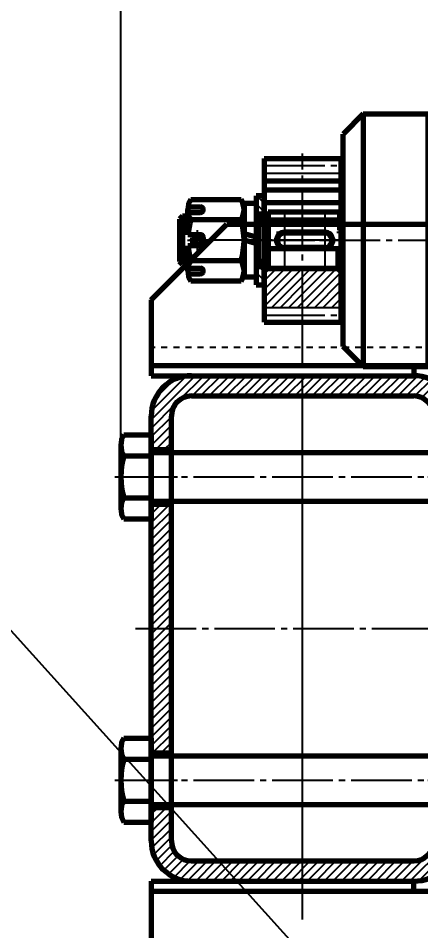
# Model space of a CAD drawing. Header units: millimetres. Extents: x -14850 to 14850, y -10500 to 10500.
# Drawn here: x 6967.6 to 7166.9, y 4027.2 to 4478.5 of the extents above; entities that cross this region are included whole.
import ezdxf

# ---------------------------------------------------------------- set-up
doc = ezdxf.new("R2010")
doc.units = ezdxf.units.MM
doc.linetypes.add('EB_DASH', pattern=[6, 3, -3])
doc.linetypes.add('EB_DASHDOT', pattern=[39, 30, -3, 3, -3])
for name, color, linetype, lineweight in [('CAXA0', 7, 'Continuous', 70), ('CAXA1', 1, 'EB_DASHDOT', 25), ('CAXA2', 6, 'EB_DASH', 25), ('CAXA3', 7, 'Continuous', 25), ('CAXA4', 3, 'Continuous', 25), ('CAXA5', 4, 'Continuous', 25)]:
    doc.layers.add(name, color=color, linetype=linetype, lineweight=lineweight)
doc.styles.add('标准', font='', dxfattribs={"width": 0.667})
doc.styles.get('标准').set_extended_font_data('NSimSun')
doc.dimstyles.new('标准', dxfattribs={"dimscale": 50, "dimtxt": 3.5, "dimasz": 3, "dimexe": 2, "dimexo": 0, "dimtad": 1, "dimdec": 1, "dimzin": 12, "dimdsep": 46, "dimtxsty": '标准', "dimcen": 0, "dimdle": 4, "dimaunit": 1, "dimazin": 2, "dimtfac": 1, "dimtdec": 3, "dimtmove": 0, "dimatfit": 3, "dimfxl": 0, "dimtolj": 1, "dimtzin": 0, "dimarcsym": 0})

# ---------------------------------------------------------------- blocks, each defined once
blk = doc.blocks.new('CAXBLOCK573', base_point=(7207.93, 4313.17))
at = {"layer": 'CAXA0'}
for p, q in [((7138.4, 4431.17), (7128.4, 4421.17)), ((7138.4, 4431.17), (7170.38, 4431.17)), ((7138.4, 4431.17), (7138.4, 4306.17)), ((7170.38, 4431.17), (7170.38, 4306.17)), ((7128.4, 4316.17), (7128.4, 4421.17)), ((7138.4, 4306.17), (7128.4, 4316.17)), ((7138.4, 4306.17), (7170.38, 4306.17))]:
    blk.add_line(p, q, dxfattribs=at)
at = {"layer": 'CAXA1', "linetype": 'EB_DASHDOT', "lineweight": 25}
blk.add_line((7116.76, 4368.67), (7177.96, 4368.67), dxfattribs=at)
blk = doc.blocks.new('CAXBLOCK595', base_point=(7033.38, 4251.67))
at = {"layer": 'CAXA0'}
for p, q in [((7019.91, 4272.46), (7033.38, 4272.46)), ((7033.38, 4272.46), (7033.38, 4230.89)), ((7018.38, 4267.26), (7018.38, 4236.08)), ((7019.91, 4262.07), (7033.38, 4262.07)), ((7033.38, 4263.67), (7033.38, 4239.67)), ((7033.38, 4263.67), (7253.38, 4263.67)), ((7199.38, 4263.67), (7199.38, 4239.67)), ((7253.38, 4263.67), (7253.38, 4239.67)), ((7019.91, 4241.28), (7033.38, 4241.28)), ((7033.38, 4239.67), (7253.38, 4239.67)), ((7019.91, 4230.89), (7033.38, 4230.89))]:
    blk.add_line(p, q, dxfattribs=at)
for centre, radius, start, end in [((7027.95, 4267.26), 9.57, 147.1328, 212.8672), ((7054.38, 4251.67), 36, 163.2213, 196.7787), ((7027.95, 4236.08), 9.57, 147.1328, 212.8672)]:
    blk.add_arc(centre, radius, start, end, dxfattribs=at)
at = {"layer": 'CAXA1', "linetype": 'EB_DASHDOT', "lineweight": 25}
blk.add_line((7015.38, 4251.67), (7256.38, 4251.67), dxfattribs=at)
at = {"layer": 'CAXA3'}
for p, q in [((7199.38, 4261.87), (7184.38, 4263.67)), ((7199.38, 4261.87), (7253.38, 4261.87)), ((7184.38, 4239.67), (7199.38, 4241.47)), ((7199.38, 4241.47), (7253.38, 4241.47))]:
    blk.add_line(p, q, dxfattribs=at)
blk = doc.blocks.new('CAXBLOCK596', base_point=(7033.38, 4101.67))
at = {"layer": 'CAXA0'}
for p, q in [((7019.91, 4122.46), (7033.38, 4122.46)), ((7033.38, 4122.46), (7033.38, 4080.89)), ((7018.38, 4117.26), (7018.38, 4086.08)), ((7019.91, 4112.07), (7033.38, 4112.07)), ((7033.38, 4113.67), (7033.38, 4089.67)), ((7033.38, 4113.67), (7253.38, 4113.67)), ((7199.38, 4113.67), (7199.38, 4089.67)), ((7253.38, 4113.67), (7253.38, 4089.67)), ((7019.91, 4091.28), (7033.38, 4091.28)), ((7033.38, 4089.67), (7253.38, 4089.67)), ((7019.91, 4080.89), (7033.38, 4080.89))]:
    blk.add_line(p, q, dxfattribs=at)
for centre, radius, start, end in [((7027.95, 4117.26), 9.57, 147.1328, 212.8672), ((7054.38, 4101.67), 36, 163.2213, 196.7787), ((7027.95, 4086.08), 9.57, 147.1328, 212.8672)]:
    blk.add_arc(centre, radius, start, end, dxfattribs=at)
at = {"layer": 'CAXA1', "linetype": 'EB_DASHDOT', "lineweight": 25}
blk.add_line((7015.38, 4101.67), (7256.38, 4101.67), dxfattribs=at)
at = {"layer": 'CAXA3'}
for p, q in [((7199.38, 4111.87), (7184.38, 4113.67)), ((7199.38, 4111.87), (7253.38, 4111.87)), ((7184.38, 4089.67), (7199.38, 4091.47)), ((7199.38, 4091.47), (7253.38, 4091.47))]:
    blk.add_line(p, q, dxfattribs=at)
blk = doc.blocks.new('CAXBLOCK615')
at = {"layer": 'CAXA0', "color": 0, "linetype": 'Continuous', "lineweight": 25}
for p, q in [((7033.38, 4279.91), (7055.15, 4301.67)), ((7033.56, 4284.33), (7050.73, 4301.5)), ((7047.42, 4289.7), (7059.39, 4301.67)), ((7053.63, 4291.67), (7063.63, 4301.67)), ((7057.87, 4291.67), (7067.87, 4301.67)), ((7062.12, 4291.67), (7072.12, 4301.67)), ((7066.36, 4291.67), (7076.36, 4301.67)), ((7070.6, 4291.67), (7080.6, 4301.67)), ((7074.85, 4291.67), (7084.85, 4301.67)), ((7079.09, 4291.67), (7089.09, 4301.67)), ((7083.33, 4291.67), (7093.33, 4301.67)), ((7087.57, 4291.67), (7097.57, 4301.67)), ((7091.82, 4291.67), (7101.82, 4301.67)), ((7096.06, 4291.67), (7106.06, 4301.67)), ((7100.3, 4291.67), (7110.3, 4301.67)), ((7104.54, 4291.67), (7114.54, 4301.67)), ((7108.79, 4291.67), (7118.79, 4301.67)), ((7113.03, 4291.67), (7123.03, 4301.67)), ((7117.27, 4291.67), (7127.27, 4301.67)), ((7121.51, 4291.67), (7131.51, 4301.67)), ((7125.76, 4291.67), (7135.76, 4301.67)), ((7130, 4291.67), (7140, 4301.67)), ((7134.24, 4291.67), (7144.24, 4301.67)), ((7138.48, 4291.67), (7148.48, 4301.67)), ((7142.73, 4291.67), (7152.73, 4301.67)), ((7146.97, 4291.67), (7156.97, 4301.67)), ((7151.21, 4291.67), (7161.21, 4301.67)), ((7155.46, 4291.67), (7165.36, 4301.57)), ((7035.38, 4290.39), (7044.66, 4299.67)), ((7159.7, 4291.67), (7168.92, 4300.89)), ((7163.93, 4291.66), (7171.99, 4299.72)), ((7167.36, 4290.85), (7174.68, 4298.17)), ((7169.96, 4289.2), (7177.04, 4296.28)), ((7171.9, 4286.91), (7179.07, 4294.07)), ((7173.13, 4283.89), (7180.78, 4291.54)), ((7173.38, 4279.9), (7182.13, 4288.64)), ((7033.38, 4275.66), (7045.35, 4287.64)), ((7173.38, 4275.66), (7183.04, 4285.32)), ((7033.38, 4271.42), (7043.38, 4281.42)), ((7173.38, 4271.41), (7183.38, 4281.41)), ((7033.38, 4267.18), (7043.38, 4277.18)), ((7173.38, 4267.17), (7183.38, 4277.17)), ((7035.62, 4265.17), (7043.38, 4272.94)), ((7175.62, 4265.17), (7183.38, 4272.93)), ((7039.86, 4265.17), (7043.38, 4268.69)), ((7179.87, 4265.17), (7183.38, 4268.69)), ((7033.38, 4228.99), (7042.56, 4238.17)), ((7033.38, 4233.24), (7038.32, 4238.17)), ((7033.38, 4237.48), (7034.07, 4238.17)), ((7033.38, 4224.75), (7043.38, 4234.75)), ((7173.38, 4237.47), (7174.08, 4238.17)), ((7173.38, 4233.23), (7178.32, 4238.17)), ((7173.38, 4228.99), (7182.57, 4238.17)), ((7173.38, 4224.74), (7183.38, 4234.74)), ((7033.38, 4220.51), (7043.38, 4230.51)), ((7173.38, 4220.5), (7183.38, 4230.5)), ((7033.38, 4216.27), (7043.38, 4226.27)), ((7173.38, 4216.26), (7183.38, 4226.26)), ((7033.38, 4212.02), (7043.38, 4222.02)), ((7173.38, 4212.02), (7183.38, 4222.02)), ((7033.38, 4207.78), (7043.38, 4217.78)), ((7173.38, 4207.77), (7183.38, 4217.77)), ((7033.38, 4203.54), (7043.38, 4213.54)), ((7173.38, 4203.53), (7183.38, 4213.53)), ((7033.38, 4199.3), (7043.38, 4209.3)), ((7173.38, 4199.29), (7183.38, 4209.29)), ((7033.38, 4195.05), (7043.38, 4205.05)), ((7173.38, 4195.05), (7183.38, 4205.05)), ((7033.38, 4190.81), (7043.38, 4200.81)), ((7173.38, 4190.8), (7183.38, 4200.8)), ((7033.38, 4186.57), (7043.38, 4196.57)), ((7173.38, 4186.56), (7183.38, 4196.56)), ((7033.38, 4182.33), (7043.38, 4192.33)), ((7173.38, 4182.32), (7183.38, 4192.32)), ((7033.38, 4178.08), (7043.38, 4188.08)), ((7173.38, 4178.08), (7183.38, 4188.08)), ((7036.21, 4176.67), (7043.38, 4183.84)), ((7040.46, 4176.67), (7043.38, 4179.6)), ((7176.22, 4176.67), (7183.38, 4183.83)), ((7180.46, 4176.67), (7183.38, 4179.59)), ((7033.38, 4169.6), (7040.46, 4176.67)), ((7033.38, 4173.84), (7036.21, 4176.67)), ((7033.38, 4165.35), (7043.38, 4175.35)), ((7173.38, 4173.83), (7176.22, 4176.67)), ((7173.38, 4169.59), (7180.46, 4176.67)), ((7173.38, 4165.35), (7183.38, 4175.35)), ((7033.38, 4161.11), (7043.38, 4171.11)), ((7173.38, 4161.1), (7183.38, 4171.1)), ((7033.38, 4156.87), (7043.38, 4166.87)), ((7173.38, 4156.86), (7183.38, 4166.86)), ((7033.38, 4152.63), (7043.38, 4162.63)), ((7173.38, 4152.62), (7183.38, 4162.62)), ((7033.38, 4148.38), (7043.38, 4158.38)), ((7173.38, 4148.38), (7183.38, 4158.38)), ((7033.38, 4144.14), (7043.38, 4154.14)), ((7173.38, 4144.13), (7183.38, 4154.13)), ((7033.38, 4139.9), (7043.38, 4149.9)), ((7173.38, 4139.89), (7183.38, 4149.89)), ((7033.38, 4135.66), (7043.38, 4145.66)), ((7173.38, 4135.65), (7183.38, 4145.65)), ((7033.38, 4131.41), (7043.38, 4141.41)), ((7173.38, 4131.41), (7183.38, 4141.41)), ((7033.38, 4127.17), (7043.38, 4137.17)), ((7173.38, 4127.16), (7183.38, 4137.16)), ((7033.38, 4122.93), (7043.38, 4132.93)), ((7173.38, 4122.92), (7183.38, 4132.92)), ((7033.38, 4118.69), (7043.38, 4128.69)), ((7173.38, 4118.68), (7183.38, 4128.68)), ((7034.11, 4115.17), (7043.38, 4124.44)), ((7174.12, 4115.17), (7183.38, 4124.44)), ((7038.35, 4115.17), (7043.38, 4120.2)), ((7178.36, 4115.17), (7183.38, 4120.19)), ((7042.59, 4115.17), (7043.38, 4115.96)), ((7182.6, 4115.17), (7183.38, 4115.95)), ((7033.38, 4084.74), (7036.81, 4088.17)), ((7033.38, 4080.5), (7041.05, 4088.17)), ((7033.38, 4076.26), (7043.38, 4086.26)), ((7173.38, 4084.74), (7176.82, 4088.17)), ((7173.38, 4080.49), (7181.06, 4088.17)), ((7173.38, 4076.25), (7183.38, 4086.25)), ((7033.38, 4072.02), (7043.38, 4082.02)), ((7173.38, 4072.01), (7183.38, 4082.01)), ((7033.7, 4068.1), (7043.38, 4077.77)), ((7171.62, 4066.01), (7183.38, 4077.77)), ((7034.61, 4064.76), (7043.38, 4073.53)), ((7161.53, 4051.67), (7183.38, 4073.52)), ((7035.95, 4061.86), (7043.61, 4069.52)), ((7165.93, 4051.84), (7183.22, 4069.12)), ((7037.65, 4059.32), (7044.83, 4066.49)), ((7039.68, 4057.1), (7046.76, 4064.18)), ((7042.03, 4055.21), (7049.34, 4062.52)), ((7157.29, 4051.67), (7169.05, 4063.43)), ((7171.94, 4053.6), (7181.46, 4063.12)), ((7044.71, 4053.65), (7052.75, 4061.69)), ((7047.78, 4052.47), (7056.98, 4061.67)), ((7051.33, 4051.78), (7061.22, 4061.67)), ((7055.46, 4051.67), (7065.46, 4061.67)), ((7059.7, 4051.67), (7069.7, 4061.67)), ((7063.95, 4051.67), (7073.95, 4061.67)), ((7068.19, 4051.67), (7078.19, 4061.67)), ((7072.43, 4051.67), (7082.43, 4061.67)), ((7076.68, 4051.67), (7086.68, 4061.67)), ((7080.92, 4051.67), (7090.92, 4061.67)), ((7085.16, 4051.67), (7095.16, 4061.67)), ((7089.4, 4051.67), (7099.4, 4061.67)), ((7093.65, 4051.67), (7103.65, 4061.67)), ((7097.89, 4051.67), (7107.89, 4061.67)), ((7102.13, 4051.67), (7112.13, 4061.67)), ((7106.37, 4051.67), (7116.37, 4061.67)), ((7110.62, 4051.67), (7120.62, 4061.67)), ((7114.86, 4051.67), (7124.86, 4061.67)), ((7119.1, 4051.67), (7129.1, 4061.67)), ((7123.34, 4051.67), (7133.34, 4061.67)), ((7127.59, 4051.67), (7137.59, 4061.67)), ((7131.83, 4051.67), (7141.83, 4061.67)), ((7136.07, 4051.67), (7146.07, 4061.67)), ((7140.32, 4051.67), (7150.32, 4061.67)), ((7144.56, 4051.67), (7154.56, 4061.67)), ((7148.8, 4051.67), (7158.8, 4061.67)), ((7153.04, 4051.67), (7163.04, 4061.67))]:
    blk.add_line(p, q, dxfattribs=at)
blk = doc.blocks.new('CAXBLOCK614', base_point=(6912.7, 4007.34))
at = {"layer": 'CAXA0'}
for p, q in [((7053.38, 4301.67), (7163.38, 4301.67)), ((7053.38, 4291.67), (7163.38, 4291.67)), ((7033.38, 4071.67), (7033.38, 4281.67)), ((7043.38, 4071.67), (7043.38, 4281.67)), ((7173.38, 4071.67), (7173.38, 4281.67)), ((7183.38, 4071.67), (7183.38, 4281.67)), ((7033.38, 4265.17), (7043.38, 4265.17)), ((7173.38, 4265.17), (7183.38, 4265.17)), ((7033.38, 4238.17), (7043.38, 4238.17)), ((7173.38, 4238.17), (7183.38, 4238.17)), ((7033.38, 4115.17), (7043.38, 4115.17)), ((7173.38, 4115.17), (7183.38, 4115.17)), ((7033.38, 4088.17), (7043.38, 4088.17)), ((7173.38, 4088.17), (7183.38, 4088.17)), ((7053.38, 4061.67), (7163.38, 4061.67)), ((7053.38, 4051.67), (7163.38, 4051.67))]:
    blk.add_line(p, q, dxfattribs=at)
for centre, radius, start, end in [((7053.38, 4281.67), 20, 90, 180), ((7163.38, 4281.67), 20, 0, 90), ((7053.38, 4281.67), 10, 90, 180), ((7163.38, 4281.67), 10, 0, 90), ((7053.38, 4071.67), 20, 180, 270), ((7053.38, 4071.67), 10, 180, 270), ((7163.38, 4071.67), 10, 270, 0), ((7163.38, 4071.67), 20, 270, 0)]:
    blk.add_arc(centre, radius, start, end, dxfattribs=at)
at = {"layer": 'CAXA1', "linetype": 'EB_DASHDOT', "lineweight": 25}
for p, q in [((7108.38, 4051.67), (7108.38, 4301.67)), ((7030.38, 4251.67), (7046.38, 4251.67)), ((7170.38, 4251.67), (7186.38, 4251.67)), ((7025.7, 4176.67), (7191.95, 4176.67)), ((7030.38, 4101.67), (7046.38, 4101.67)), ((7170.38, 4101.67), (7186.38, 4101.67))]:
    blk.add_line(p, q, dxfattribs=at)
at = {"layer": 'CAXA5'}
blk.add_blockref('CAXBLOCK615', (0, 0), dxfattribs=at)
blk = doc.blocks.new('CAXBLOCK594', base_point=(9265.37, 3283.86))
at = {"layer": 'CAXA0'}
for p, q in [((7033.38, 4339.17), (7070.88, 4376.67)), ((7070.88, 4376.67), (9448.38, 4376.67)), ((7033.38, 4339.17), (7033.38, 4301.67)), ((7033.38, 4306.67), (9483.38, 4306.67)), ((7163.38, 4306.67), (7163.38, 4301.67)), ((7033.38, 4301.67), (7163.38, 4301.67)), ((7033.38, 4051.67), (7163.38, 4051.67)), ((7033.38, 4051.67), (7033.38, 4021.67)), ((7163.38, 4046.67), (7163.38, 4051.67)), ((7033.38, 4046.67), (7508.38, 4046.67))]:
    blk.add_line(p, q, dxfattribs=at)
at = {"layer": 'CAXA1', "linetype": 'EB_DASHDOT', "lineweight": 25}
blk.add_line((7108.38, 4032.64), (7108.38, 4341.67), dxfattribs=at)
at = {"layer": 'CAXA2'}
blk.add_line((9483.38, 4315.67), (7033.38, 4315.67), dxfattribs=at)
at = {"layer": 'CAXA0'}
for name, p in [('CAXBLOCK614', (6912.7, 4007.34)), ('CAXBLOCK595', (7033.38, 4251.67)), ('CAXBLOCK596', (7033.38, 4101.67))]:
    blk.add_blockref(name, p, dxfattribs=at)
blk = doc.blocks.new('CAXBLOCK698')
at = {"layer": 'CAXA0', "color": 0, "linetype": 'Continuous', "lineweight": 25}
for p, q in [((7089.38, 4335.91), (7108.15, 4354.67)), ((7089.38, 4340.15), (7103.9, 4354.67)), ((7089.38, 4344.39), (7099.66, 4354.67)), ((7089.38, 4348.63), (7095.42, 4354.67)), ((7089.38, 4352.88), (7091.18, 4354.67)), ((7108.38, 4346.42), (7116.63, 4354.67)), ((7108.38, 4350.66), (7112.39, 4354.67)), ((7108.38, 4342.18), (7120.87, 4354.67)), ((7108.38, 4337.94), (7125.12, 4354.67)), ((7110.11, 4335.42), (7127.38, 4352.69)), ((7093.14, 4335.42), (7108.38, 4350.66)), ((7114.35, 4335.42), (7127.38, 4348.45)), ((7097.38, 4335.42), (7108.38, 4346.42)), ((7101.62, 4335.42), (7108.38, 4342.18)), ((7118.6, 4335.42), (7127.38, 4344.21)), ((7105.87, 4335.42), (7108.38, 4337.94)), ((7122.84, 4335.42), (7127.38, 4339.96)), ((7127.08, 4335.42), (7127.38, 4335.72))]:
    blk.add_line(p, q, dxfattribs=at)
blk = doc.blocks.new('CAXBLOCK697', base_point=(7051.29, 4295.68))
at = {"layer": 'CAXA0'}
for p, q in [((7089.38, 4409.17), (7089.38, 4328.17)), ((7089.38, 4409.17), (7127.38, 4409.17)), ((7127.38, 4409.17), (7127.38, 4328.17)), ((7089.38, 4398.13), (7127.38, 4398.13)), ((7089.38, 4393.64), (7127.38, 4393.64)), ((7089.38, 4387.45), (7127.38, 4387.45)), ((7089.38, 4378.76), (7127.38, 4378.76)), ((7089.38, 4364.67), (7127.38, 4364.67)), ((7090.88, 4368.7), (7090.88, 4368.67)), ((7090.88, 4364.67), (7090.88, 4354.67)), ((7125.88, 4368.7), (7125.88, 4368.67)), ((7125.88, 4364.67), (7125.88, 4354.67)), ((7090.88, 4354.67), (7089.38, 4353.17)), ((7090.88, 4354.67), (7125.88, 4354.67)), ((7125.88, 4354.67), (7127.38, 4353.17)), ((7089.38, 4328.17), (7127.38, 4328.17))]:
    blk.add_line(p, q, dxfattribs=at)
at = {"layer": 'CAXA1', "linetype": 'EB_DASHDOT', "lineweight": 25}
for p, q in [((7108.38, 4325.67), (7108.38, 4411.67)), ((7084.35, 4368.67), (7130.27, 4368.67))]:
    blk.add_line(p, q, dxfattribs=at)
at = {"layer": 'CAXA2'}
for p, q in [((7090.88, 4382.67), (7089.38, 4384.17)), ((7090.88, 4382.67), (7125.88, 4382.67)), ((7090.88, 4382.67), (7090.88, 4372.67)), ((7125.88, 4382.67), (7127.38, 4384.17)), ((7125.88, 4382.67), (7125.88, 4372.67)), ((7089.38, 4372.67), (7127.38, 4372.67))]:
    blk.add_line(p, q, dxfattribs=at)
at = {"layer": 'CAXA3', "linetype": 'EB_DASHDOT', "lineweight": 25}
for p, q in [((7089.38, 4405.67), (7127.38, 4405.67)), ((7089.38, 4331.67), (7127.38, 4331.67))]:
    blk.add_line(p, q, dxfattribs=at)
at = {"layer": 'CAXA3', "linetype": 'Continuous', "lineweight": 25}
for p, q in [((7089.38, 4401.92), (7127.38, 4401.92)), ((7089.38, 4335.42), (7127.38, 4335.42))]:
    blk.add_line(p, q, dxfattribs=at)
at = {"layer": 'CAXA5'}
blk.add_blockref('CAXBLOCK698', (0, 0), dxfattribs=at)
blk = doc.blocks.new('CAXBLOCK700')
at = {"layer": 'CAXA0', "color": 0, "linetype": 'Continuous', "lineweight": 25}
for p, q in [((7086.73, 4355.67), (7089.38, 4353.02)), ((7085.38, 4352.78), (7089.38, 4348.78)), ((7085.38, 4348.54), (7087.24, 4346.67))]:
    blk.add_line(p, q, dxfattribs=at)
blk = doc.blocks.new('CAXBLOCK701')
at = {"layer": 'CAXA0', "color": 0, "linetype": 'Continuous', "lineweight": 25}
for p, q in [((7085.67, 4390.67), (7089.38, 4386.96)), ((7085.38, 4386.72), (7089.38, 4382.72)), ((7085.38, 4382.48), (7086.19, 4381.67))]:
    blk.add_line(p, q, dxfattribs=at)
blk = doc.blocks.new('CAXBLOCK699', base_point=(7089.38, 4368.67))
at = {"layer": 'CAXA0'}
for p, q in [((7085.38, 4390.67), (7085.38, 4346.67)), ((7089.38, 4390.67), (7085.38, 4390.67)), ((7089.38, 4346.67), (7089.38, 4390.67)), ((7089.38, 4381.67), (7085.38, 4381.67)), ((7085.38, 4355.67), (7089.38, 4355.67)), ((7085.38, 4346.67), (7089.38, 4346.67))]:
    blk.add_line(p, q, dxfattribs=at)
at = {"layer": 'CAXA1', "color": 1, "linetype": 'EB_DASHDOT', "lineweight": 25}
blk.add_line((7092.38, 4368.67), (7082.38, 4368.67), dxfattribs=at)
at = {"layer": 'CAXA5'}
for name in ['CAXBLOCK701', 'CAXBLOCK700']:
    blk.add_blockref(name, (0, 0), dxfattribs=at)
blk = doc.blocks.new('CAXBLOCK702', base_point=(7051.68, 4358.73))
at = {"layer": 'CAXA0'}
for p, q in [((7053.83, 4369.95), (7053.83, 4367.4)), ((7058.93, 4369.95), (7058.93, 4367.4))]:
    blk.add_line(p, q, dxfattribs=at)
for centre, start, end in [((7056.38, 4368.04), 36.8699, 143.1301), ((7056.38, 4369.31), 216.8699, 323.1301)]:
    blk.add_arc(centre, 3.19, start, end, dxfattribs=at)
at = {"layer": 'CAXA1', "linetype": 'EB_DASHDOT', "lineweight": 25}
for p, q in [((7056.38, 4366.12), (7056.38, 4371.22)), ((7058.93, 4368.67), (7053.83, 4368.67))]:
    blk.add_line(p, q, dxfattribs=at)
blk = doc.blocks.new('CAXBLOCK703', base_point=(7085.38, 4368.67))
at = {"layer": 'CAXA0'}
for p, q in [((7079.38, 4386.92), (7079.38, 4350.42)), ((7085.38, 4386.92), (7079.38, 4386.92)), ((7085.38, 4386.92), (7085.38, 4350.42)), ((7085.38, 4370.23), (7079.38, 4371.83)), ((7084.6, 4367.33), (7079.38, 4368.73)), ((7085.38, 4367.12), (7084.6, 4367.33)), ((7085.38, 4350.42), (7079.38, 4350.42))]:
    blk.add_line(p, q, dxfattribs=at)
at = {"layer": 'CAXA1', "linetype": 'EB_DASHDOT', "lineweight": 25}
blk.add_line((7088.38, 4368.67), (7076.38, 4368.67), dxfattribs=at)
blk = doc.blocks.new('CAXBLOCK704', base_point=(7079.38, 4368.67))
at = {"layer": 'CAXA0'}
for p, q in [((7053.03, 4388.88), (7077.93, 4388.88)), ((7051.58, 4371.42), (7051.58, 4383.83)), ((7051.68, 4385.2), (7057.8, 4385.2)), ((7079.38, 4383.83), (7079.38, 4353.52)), ((7051.68, 4382.45), (7057.8, 4382.45)), ((7077.93, 4378.78), (7053.03, 4378.78)), ((7057.8, 4371.42), (7051.58, 4371.42)), ((7059.18, 4370.05), (7059.18, 4367.3)), ((7057.8, 4365.92), (7051.58, 4365.92)), ((7051.58, 4353.52), (7051.58, 4365.92)), ((7077.93, 4358.57), (7053.03, 4358.57)), ((7051.68, 4354.89), (7057.8, 4354.89)), ((7051.68, 4352.14), (7057.8, 4352.14)), ((7077.93, 4348.47), (7053.03, 4348.47))]:
    blk.add_line(p, q, dxfattribs=at)
for centre, radius, start, end in [((7061.12, 4383.83), 9.54, 148.0353, 211.9647), ((7069.84, 4383.83), 9.54, 328.0353, 31.9647), ((7057.8, 4383.83), 1.38, 270, 90), ((7087.58, 4368.67), 36.01, 163.7006, 175.6197), ((7043.38, 4368.67), 36, 343.7006, 16.2994), ((7057.8, 4370.05), 1.38, 0, 90), ((7087.58, 4368.67), 36, 184.3803, 196.2994), ((7057.8, 4367.3), 1.38, 270, 0), ((7061.12, 4353.52), 9.54, 148.0353, 211.9647), ((7069.84, 4353.52), 9.54, 328.0353, 31.9647), ((7057.8, 4353.52), 1.38, 270, 90)]:
    blk.add_arc(centre, radius, start, end, dxfattribs=at)
at = {"layer": 'CAXA1'}
blk.add_line((7082.38, 4368.67), (7048.58, 4368.67), dxfattribs=at)
blk = doc.blocks.new('CAXBLOCK705', base_point=(7051.68, 4358.73))
at = {"layer": 'CAXA0'}
for p, q in [((7053.83, 4369.95), (7053.83, 4367.4)), ((7058.93, 4369.95), (7058.93, 4367.4))]:
    blk.add_line(p, q, dxfattribs=at)
for centre, start, end in [((7056.38, 4368.04), 36.8699, 143.1301), ((7056.38, 4369.31), 216.8699, 323.1301)]:
    blk.add_arc(centre, 3.19, start, end, dxfattribs=at)
at = {"layer": 'CAXA1', "linetype": 'EB_DASHDOT', "lineweight": 25}
for p, q in [((7056.38, 4366.12), (7056.38, 4371.22)), ((7058.93, 4368.67), (7053.83, 4368.67))]:
    blk.add_line(p, q, dxfattribs=at)
blk = doc.blocks.new('CAXBLOCK706', base_point=(7123.38, 4368.67))
at = {"layer": 'CAXA0'}
for p, q in [((7119.38, 4372.67), (7099.38, 4372.67)), ((7119.38, 4372.27), (7099.38, 4372.27)), ((7119.38, 4372.67), (7100.38, 4372.67)), ((7119.38, 4365.07), (7099.38, 4365.07)), ((7119.38, 4364.67), (7099.38, 4364.67))]:
    blk.add_line(p, q, dxfattribs=at)
for centre, radius, start, end in [((7099.38, 4368.67), 4, 90, 270), ((7099.38, 4368.67), 3.6, 90, 270), ((7119.38, 4368.67), 4, 270, 90), ((7119.38, 4368.67), 3.6, 270, 90)]:
    blk.add_arc(centre, radius, start, end, dxfattribs=at)
at = {"layer": 'CAXA1'}
for p, q in [((7126.38, 4368.67), (7092.38, 4368.67)), ((7123.38, 4368.67), (7095.38, 4368.67))]:
    blk.add_line(p, q, dxfattribs=at)
blk = doc.blocks.new('*D778')
at = {"layer": 'CAXA4', "linetype": 'Continuous', "lineweight": 25}
for points in [[(7018.38, 7147.07), (7168.38, 7165.82), (7168.38, 7128.32)], [(8258.38, 7147.07), (8108.38, 7165.82), (8108.38, 7128.32)]]:
    blk.add_hatch(color=0, dxfattribs=at).paths.add_polyline_path(points, flags=0)
at = {"layer": 'CAXA4', "color": 0, "linetype": 'Continuous', "lineweight": 25}
for p, q in [((7018.38, 4236.08), (7018.38, 7247.07)), ((8258.38, 3729.67), (8258.38, 7247.07)), ((8258.38, 7147.07), (7018.38, 7147.07))]:
    blk.add_line(p, q, dxfattribs=at)
at = {"layer": 'CAXA4', "color": 0, "linetype": 'Continuous', "lineweight": 25, "insert": (7452.22, 7418.07), "char_height": 175, "attachment_point": 1, "style": '标准'}
blk.add_mtext('\\fNSimSun|b0|i0|p34;1240', dxfattribs=at)

msp = doc.modelspace()

# ---------------------------------------------------------------- linework, layer by layer
at = {"layer": 'CAXA0', "linetype": 'Continuous', "lineweight": 70}
for p, q in [((7091.38, 4382.67), (7091.38, 4354.67)), ((7127.38, 4382.67), (7091.38, 4382.67)), ((7127.38, 4383.67), (7127.38, 4353.67)), ((7048.88, 4380.67), (7047.38, 4379.17)), ((7047.38, 4379.17), (7047.38, 4358.17)), ((7048.88, 4380.67), (7048.88, 4356.67)), ((7048.88, 4380.67), (7048.88, 4356.67)), ((7051.58, 4380.67), (7048.88, 4380.67)), ((7086.38, 4380.67), (7086.38, 4356.67)), ((7089.38, 4379.17), (7086.38, 4379.17)), ((7119.38, 4372.67), (7099.38, 4372.67)), ((7119.38, 4364.67), (7099.38, 4364.67)), ((7048.88, 4356.67), (7047.38, 4358.17)), ((7051.58, 4356.67), (7048.88, 4356.67)), ((7089.38, 4358.17), (7086.38, 4358.17)), ((7127.38, 4354.67), (7091.38, 4354.67))]:
    msp.add_line(p, q, dxfattribs=at)
at = {"layer": 'CAXA0'}
for p, q in [((7086.38, 4380.67), (7085.38, 4380.67)), ((7086.38, 4356.67), (7085.38, 4356.67))]:
    msp.add_line(p, q, dxfattribs=at)
at = {"layer": 'CAXA0', "linetype": 'Continuous', "lineweight": 70}
msp.add_circle((7056.38, 4368.67), 2, dxfattribs=at)
for centre, start, end in [((7099.38, 4368.67), 90, 270), ((7119.38, 4368.67), 270, 90)]:
    msp.add_arc(centre, 4, start, end, dxfattribs=at)
at = {"layer": 'CAXA1', "color": 1, "linetype": 'EB_DASHDOT', "lineweight": 25}
for p, q in [((7099.38, 4382.67), (7099.38, 4354.67)), ((7119.38, 4383.67), (7119.38, 4353.67))]:
    msp.add_line(p, q, dxfattribs=at)
at = {"layer": 'CAXA1', "linetype": 'EB_DASHDOT', "lineweight": 25}
for p, q in [((7056.38, 4363.67), (7056.38, 4373.67)), ((7051.38, 4368.67), (7061.38, 4368.67))]:
    msp.add_line(p, q, dxfattribs=at)
at = {"layer": 'CAXA3', "color": 7, "linetype": 'Continuous', "lineweight": 25}
for p, q in [((7051.58, 4379.67), (7047.88, 4379.67)), ((7051.58, 4357.67), (7047.88, 4357.67))]:
    msp.add_line(p, q, dxfattribs=at)
at = {"layer": 'CAXA4'}
msp.add_line((8234.84, 2769.38), (5262.72, 6057.83), dxfattribs=at)

# ---------------------------------------------------------------- block references
at = {"layer": 'CAXA0'}
for name, p in [('CAXBLOCK697', (7051.29, 4295.68)), ('CAXBLOCK704', (7079.38, 4368.67)), ('CAXBLOCK699', (7089.38, 4368.67)), ('CAXBLOCK703', (7085.38, 4368.67)), ('CAXBLOCK702', (7051.68, 4358.73)), ('CAXBLOCK705', (7051.68, 4358.73)), ('CAXBLOCK706', (7123.38, 4368.67))]:
    msp.add_blockref(name, p, dxfattribs=at)
at = {"layer": 'CAXA2'}
msp.add_blockref('CAXBLOCK594', (9265.37, 3283.86), dxfattribs=at)
at = {"layer": 'CAXA3'}
msp.add_blockref('CAXBLOCK573', (7207.93, 4313.17), dxfattribs=at)

# ---------------------------------------------------------------- dimensions: what is measured, and where the dimension line sits
at = {"layer": 'CAXA4', "linetype": 'Continuous', "lineweight": 70}
dim = msp.add_linear_dim(base=(7638.38, 7147.07), p1=(8258.38, 3729.67), p2=(7018.38, 4236.08), text='\\fNSimSun;1240', dimstyle='标准', dxfattribs=at)
dim.commit()
dim.dimension.update_dxf_attribs({"geometry": '*D778', "text_midpoint": (7638.38, 7298.2)})

doc.saveas('drawing.dxf')
